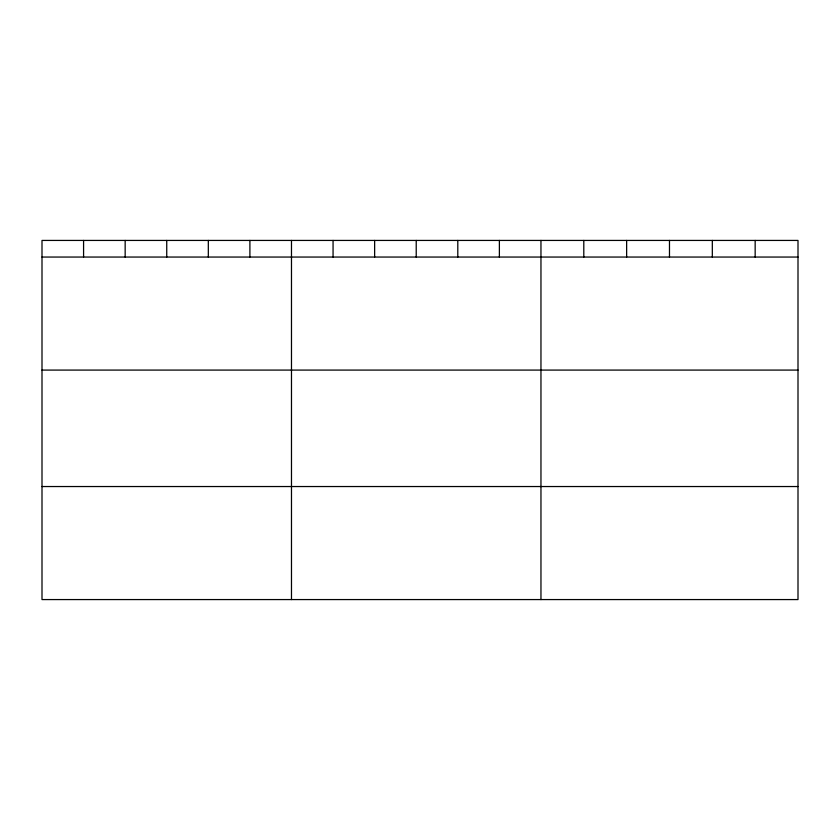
<?xml version="1.0" encoding="UTF-8"?>
<svg xmlns="http://www.w3.org/2000/svg" width="840" height="840" viewBox="0 0 840 840"><rect width="100%" height="100%" fill="white"/><g stroke="black" fill="none" stroke-linecap="round" stroke-linejoin="round"><path stroke-width="1.26" d="M798 257.05L798 599.571L42 599.571L42 240.429L798 240.429L798 257.05L42 257.05M42 370.083L798 370.083M42 486.538L798 486.538M755.16 240.429L755.16 257.05M712.32 240.429L712.32 257.05M669.48 240.429L669.48 257.05M626.64 240.429L626.64 257.05M583.8 240.429L583.8 257.05M540.96 240.429L540.96 599.571M499.38 240.429L499.38 257.05M457.8 240.429L457.8 257.05M416.22 240.429L416.22 257.05M374.64 240.429L374.64 257.05M333.06 240.429L333.06 257.05M291.48 240.429L291.48 599.571M249.9 240.429L249.9 257.05M208.32 240.429L208.32 257.05M166.74 240.429L166.74 257.05M125.16 240.429L125.16 257.05M83.58 240.429L83.58 257.05"/></g></svg>
